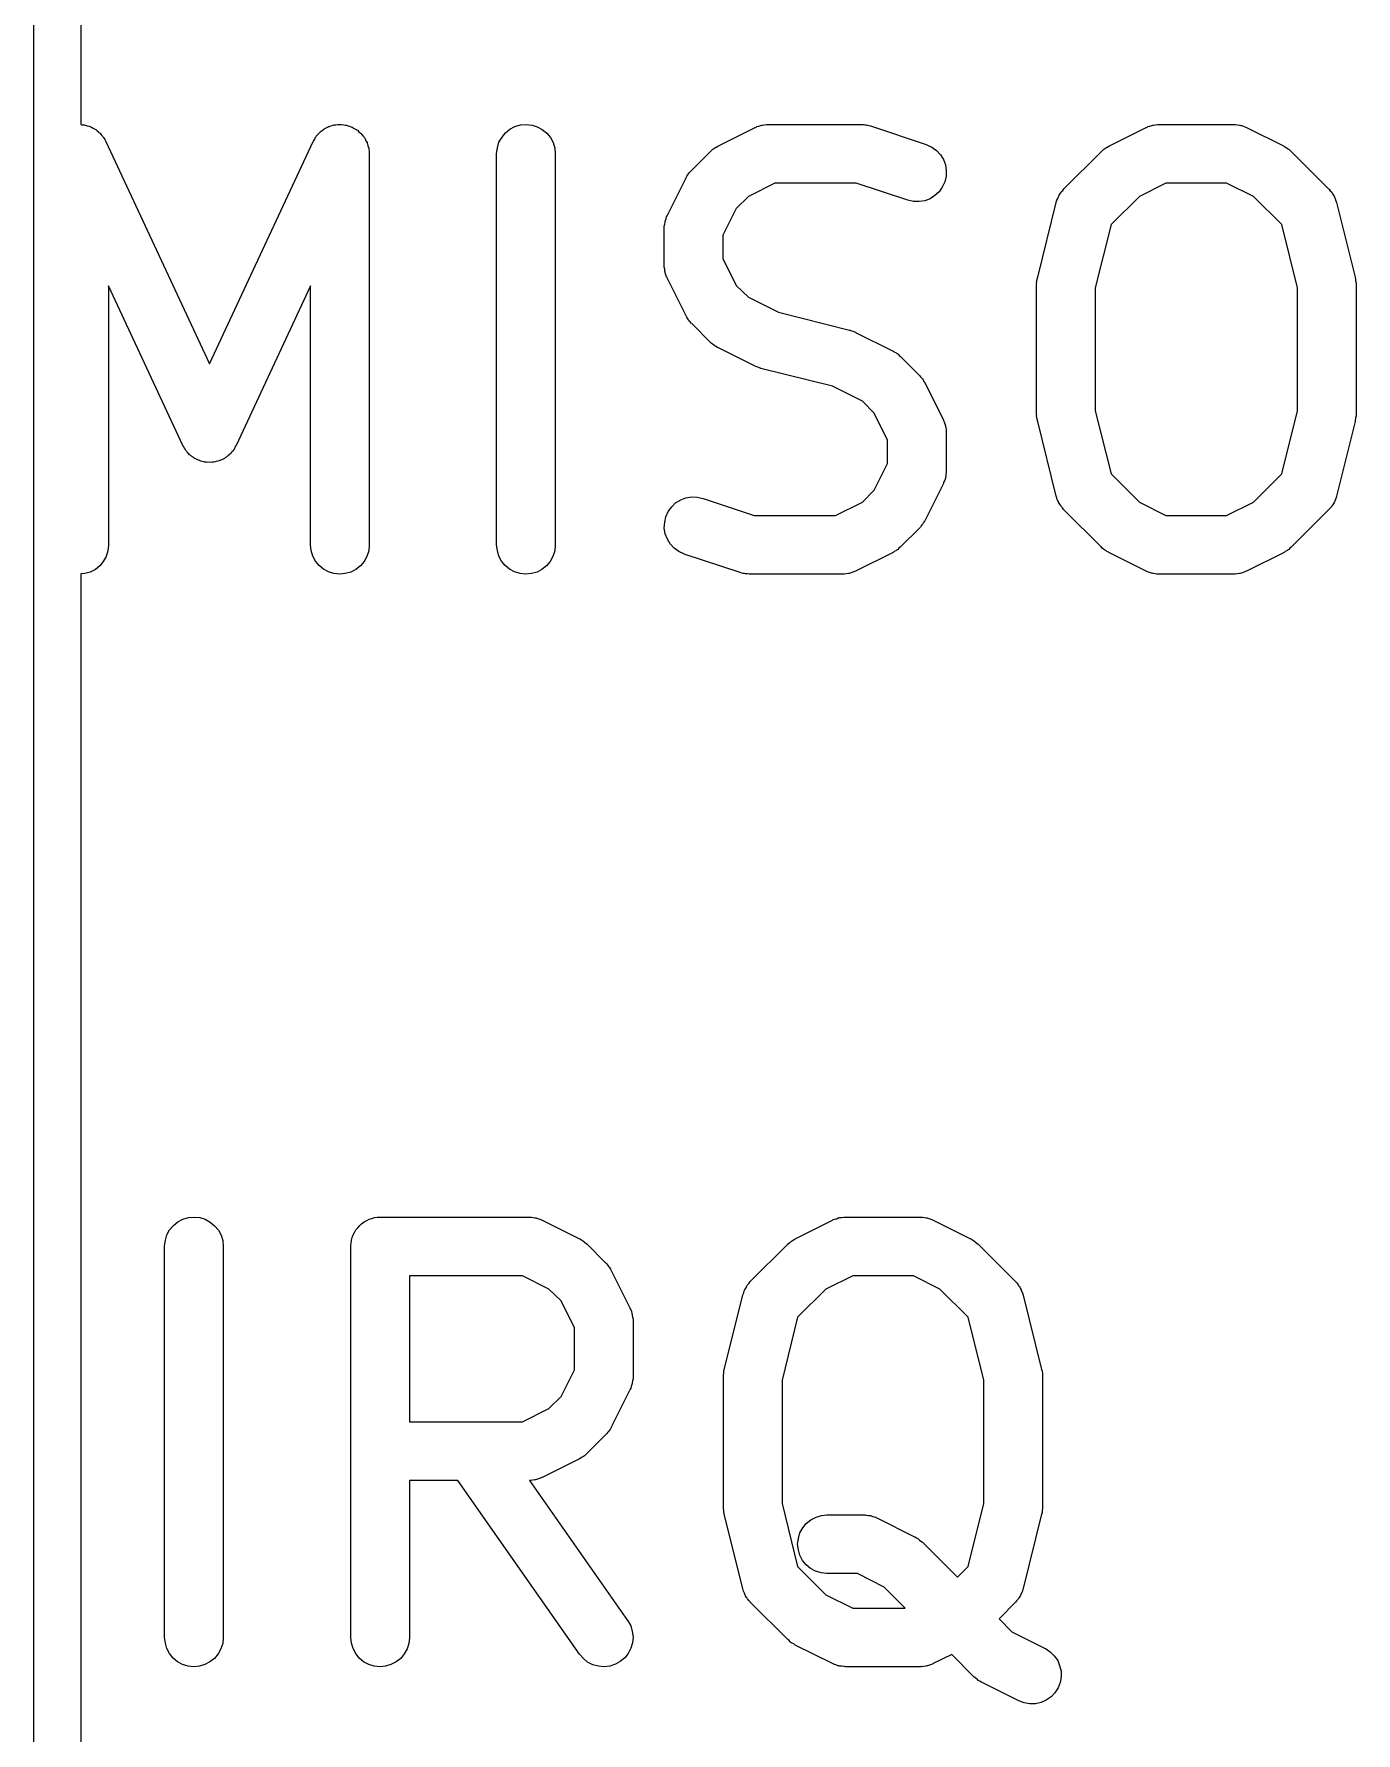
# Model space of a CAD drawing. Extents: x 107.4 to 137.1, y -83.6 to -60.4.
# Drawn here: x 133.695 to 137.076, y -74.103 to -69.758 of the extents above; entities that cross this region are included whole.
import ezdxf

# ---------------------------------------------------------------- set-up
doc = ezdxf.new("R2010")
doc.units = 0
doc.header["$MEASUREMENT"] = 0
doc.layers.add('BLACK', color=7, linetype='CONTINUOUS')

msp = doc.modelspace()

# ---------------------------------------------------------------- linework, layer by layer
at = {"layer": 'BLACK', "linetype": 'CONTINUOUS'}
for p, q in [((133.815, -61.4979), (133.815, -69.9898)), ((133.695, -82.155), (133.695, -61.555)), ((133.815, -69.9898), (133.817, -69.99)), ((133.817, -69.99), (133.822, -69.9903)), ((133.822, -69.9903), (133.824, -69.9907)), ((133.824, -69.9907), (133.826, -69.9909)), ((133.826, -69.9909), (133.831, -69.9926)), ((133.831, -69.9926), (133.836, -69.994)), ((133.836, -69.994), (133.838, -69.9947)), ((133.838, -69.9947), (133.84, -69.9952)), ((133.84, -69.9952), (133.845, -69.9979)), ((134.444, -69.9974), (134.449, -69.9948)), ((134.449, -69.9948), (134.451, -69.9944)), ((134.451, -69.9944), (134.452, -69.9936)), ((134.452, -69.9936), (134.458, -69.9923)), ((134.458, -69.9923), (134.463, -69.9907)), ((134.463, -69.9907), (134.465, -69.9906)), ((134.465, -69.9906), (134.467, -69.9901)), ((134.467, -69.9901), (134.472, -69.9899)), ((134.472, -69.9899), (134.478, -69.9894)), ((134.478, -69.9894), (134.479, -69.9896)), ((134.479, -69.9896), (134.481, -69.9895)), ((134.481, -69.9895), (134.487, -69.9903)), ((134.487, -69.9903), (134.492, -69.9909)), ((134.492, -69.9909), (134.494, -69.9914)), ((134.494, -69.9914), (134.496, -69.9917)), ((134.496, -69.9917), (134.501, -69.9936)), ((134.501, -69.9936), (134.506, -69.9952)), ((134.506, -69.9952), (134.508, -69.9961)), ((134.508, -69.9961), (134.509, -69.9966)), ((134.912, -70.0016), (134.925, -69.9948)), ((134.925, -69.9948), (134.939, -69.9907)), ((134.939, -69.9907), (134.954, -69.9894)), ((134.954, -69.9894), (134.969, -69.9909)), ((134.969, -69.9909), (134.982, -69.9952)), ((134.982, -69.9952), (134.995, -70.0022)), ((135.54, -69.9968), (135.542, -69.9961)), ((135.542, -69.9961), (135.544, -69.995)), ((135.544, -69.995), (135.549, -69.9936)), ((135.549, -69.9936), (135.554, -69.9918)), ((135.554, -69.9918), (135.556, -69.9914)), ((135.556, -69.9914), (135.558, -69.9908)), ((135.558, -69.9908), (135.563, -69.9903)), ((135.563, -69.9903), (135.568, -69.9895)), ((135.568, -69.9895), (135.57, -69.9896)), ((135.57, -69.9896), (135.572, -69.9894)), ((135.572, -69.9894), (135.811, -69.9894)), ((135.811, -69.9894), (135.812, -69.9894)), ((135.812, -69.9894), (135.816, -69.9899)), ((135.816, -69.9899), (135.82, -69.99)), ((135.82, -69.99), (135.823, -69.9907)), ((135.823, -69.9907), (135.826, -69.991)), ((135.826, -69.991), (135.83, -69.9923)), ((135.83, -69.9923), (135.834, -69.9932)), ((135.834, -69.9932), (135.977, -70.0408)), ((136.54, -69.9968), (136.542, -69.9961)), ((136.542, -69.9961), (136.544, -69.995)), ((136.544, -69.995), (136.549, -69.9936)), ((136.549, -69.9936), (136.554, -69.9918)), ((136.554, -69.9918), (136.556, -69.9914)), ((136.556, -69.9914), (136.558, -69.9908)), ((136.558, -69.9908), (136.563, -69.9903)), ((136.563, -69.9903), (136.568, -69.9895)), ((136.568, -69.9895), (136.57, -69.9896)), ((136.57, -69.9896), (136.572, -69.9894)), ((136.572, -69.9894), (136.763, -69.9894)), ((136.763, -69.9894), (136.764, -69.9894)), ((136.764, -69.9894), (136.766, -69.9896)), ((136.766, -69.9896), (136.768, -69.9896)), ((136.768, -69.9896), (136.773, -69.9904)), ((136.773, -69.9904), (136.779, -69.991)), ((136.779, -69.991), (136.781, -69.9917)), ((136.781, -69.9917), (136.783, -69.9921)), ((136.783, -69.9921), (136.788, -69.9939)), ((136.788, -69.9939), (136.792, -69.9954)), ((136.792, -69.9954), (136.794, -69.9965)), ((133.845, -69.9979), (133.85, -70.0004)), ((133.85, -70.0004), (133.851, -70.0014)), ((133.851, -70.0014), (133.853, -70.0022)), ((133.853, -70.0022), (133.857, -70.0058)), ((133.857, -70.0058), (133.861, -70.0092)), ((133.861, -70.0092), (133.862, -70.0104)), ((133.862, -70.0104), (133.864, -70.0115)), ((133.864, -70.0115), (133.867, -70.0159)), ((133.867, -70.0159), (133.871, -70.0201)), ((133.871, -70.0201), (133.872, -70.0215)), ((133.872, -70.0215), (133.873, -70.0229)), ((133.873, -70.0229), (133.876, -70.0278)), ((133.876, -70.0278), (133.879, -70.0327)), ((133.879, -70.0327), (134.144, -70.6013)), ((134.144, -70.6013), (134.409, -70.0327)), ((134.409, -70.0327), (134.41, -70.0317)), ((134.41, -70.0317), (134.413, -70.0269)), ((134.413, -70.0269), (134.415, -70.022)), ((134.415, -70.022), (134.416, -70.0207)), ((134.416, -70.0207), (134.417, -70.0192)), ((134.417, -70.0192), (134.421, -70.0151)), ((134.421, -70.0151), (134.425, -70.0108)), ((134.425, -70.0108), (134.426, -70.0097)), ((134.426, -70.0097), (134.427, -70.0085)), ((134.427, -70.0085), (134.432, -70.0051)), ((134.432, -70.0051), (134.436, -70.0016)), ((134.436, -70.0016), (134.438, -70.0008)), ((134.438, -70.0008), (134.439, -69.9998)), ((134.439, -69.9998), (134.444, -69.9974)), ((134.509, -69.9966), (134.514, -69.9995)), ((134.514, -69.9995), (134.519, -70.0022)), ((134.519, -70.0022), (134.52, -70.0033)), ((134.52, -70.0033), (134.522, -70.0042)), ((134.522, -70.0042), (134.526, -70.008)), ((134.526, -70.008), (134.53, -70.0115)), ((134.53, -70.0115), (134.532, -70.0129)), ((134.532, -70.0129), (134.533, -70.014)), ((134.533, -70.014), (134.536, -70.0185)), ((134.536, -70.0185), (134.54, -70.0229)), ((134.54, -70.0229), (134.541, -70.0244)), ((134.541, -70.0244), (134.542, -70.0258)), ((134.542, -70.0258), (134.544, -70.0309)), ((134.544, -70.0309), (134.547, -70.0358)), ((134.547, -70.0358), (134.547, -70.0374)), ((134.547, -70.0374), (134.548, -70.039)), ((134.548, -70.039), (134.549, -70.0444)), ((134.88, -70.0488), (134.884, -70.0348)), ((134.884, -70.0348), (134.892, -70.022)), ((134.892, -70.022), (134.901, -70.0108)), ((134.901, -70.0108), (134.912, -70.0016)), ((134.995, -70.0022), (135.007, -70.0115)), ((135.007, -70.0115), (135.016, -70.0229)), ((135.016, -70.0229), (135.023, -70.0358)), ((135.023, -70.0358), (135.027, -70.0498)), ((135.444, -70.0449), (135.539, -69.9973)), ((135.539, -69.9973), (135.54, -69.9968)), ((136.444, -70.0449), (136.539, -69.9973)), ((136.539, -69.9973), (136.54, -69.9968)), ((136.794, -69.9965), (136.796, -69.9973)), ((136.796, -69.9973), (136.892, -70.0449)), ((134.549, -70.0444), (134.551, -70.0498)), ((134.551, -70.0498), (134.551, -70.0515)), ((134.551, -70.0515), (134.551, -70.0532)), ((134.551, -70.0532), (134.552, -70.0588)), ((134.552, -70.0588), (134.552, -70.0644)), ((134.552, -70.0644), (134.552, -71.0644)), ((134.878, -70.0633), (134.88, -70.0488)), ((134.878, -70.0644), (134.878, -70.0633)), ((134.878, -71.0644), (134.878, -70.0644)), ((135.027, -70.0498), (135.028, -70.0644)), ((135.028, -70.0644), (135.028, -71.0644)), ((135.377, -70.1066), (135.424, -70.059)), ((135.424, -70.059), (135.425, -70.0582)), ((135.425, -70.0582), (135.428, -70.0556)), ((135.428, -70.0556), (135.431, -70.0527)), ((135.431, -70.0527), (135.434, -70.051)), ((135.434, -70.051), (135.436, -70.0491)), ((135.436, -70.0491), (135.44, -70.0472)), ((135.44, -70.0472), (135.444, -70.0449)), ((135.977, -70.0408), (135.978, -70.0412)), ((135.978, -70.0412), (135.991, -70.0473)), ((135.991, -70.0473), (136.003, -70.0559)), ((136.003, -70.0559), (136.013, -70.0667)), ((136.013, -70.0667), (136.021, -70.0792)), ((136.021, -70.0792), (136.026, -70.0929)), ((136.329, -70.1542), (136.424, -70.059)), ((136.424, -70.059), (136.425, -70.0582)), ((136.425, -70.0582), (136.428, -70.0556)), ((136.428, -70.0556), (136.431, -70.0527)), ((136.431, -70.0527), (136.434, -70.051)), ((136.434, -70.051), (136.436, -70.0491)), ((136.436, -70.0491), (136.44, -70.0472)), ((136.44, -70.0472), (136.444, -70.0449)), ((136.892, -70.0449), (136.893, -70.0454)), ((136.893, -70.0454), (136.896, -70.0477)), ((136.896, -70.0477), (136.9, -70.0497)), ((136.9, -70.0497), (136.902, -70.0517)), ((136.902, -70.0517), (136.905, -70.0534)), ((136.905, -70.0534), (136.908, -70.0563)), ((136.908, -70.0563), (136.911, -70.059)), ((136.911, -70.059), (137.006, -70.1542)), ((135.315, -70.2213), (135.363, -70.1261)), ((135.363, -70.1251), (135.365, -70.1216)), ((135.363, -70.1261), (135.363, -70.1251)), ((135.365, -70.1216), (135.367, -70.1179)), ((135.367, -70.1179), (135.369, -70.1155)), ((135.369, -70.1155), (135.371, -70.1129)), ((135.371, -70.1129), (135.374, -70.1098)), ((135.374, -70.1098), (135.377, -70.1066)), ((136.028, -70.122), (136.024, -70.1362)), ((136.026, -70.0929), (136.028, -70.1073)), ((136.028, -70.1073), (136.028, -70.122)), ((135.59, -70.1394), (135.522, -70.1736)), ((135.798, -70.1394), (135.59, -70.1394)), ((135.93, -70.1832), (135.798, -70.1394)), ((136.01, -70.1614), (135.999, -70.1714)), ((136.018, -70.1495), (136.01, -70.1614)), ((136.024, -70.1362), (136.018, -70.1495)), ((136.317, -70.17), (136.32, -70.1655)), ((136.32, -70.1655), (136.321, -70.1638)), ((136.321, -70.1638), (136.322, -70.1619)), ((136.322, -70.1619), (136.326, -70.1581)), ((136.326, -70.1581), (136.329, -70.1542)), ((136.59, -70.1394), (136.522, -70.1736)), ((136.745, -70.1394), (136.59, -70.1394)), ((136.814, -70.1736), (136.745, -70.1394)), ((137.006, -70.1542), (137.007, -70.1549)), ((137.007, -70.1549), (137.01, -70.1589)), ((137.01, -70.1589), (137.014, -70.1627)), ((137.014, -70.1627), (137.015, -70.1646)), ((137.015, -70.1646), (137.016, -70.1664)), ((137.016, -70.1664), (137.019, -70.1709)), ((135.491, -70.204), (135.457, -70.2726)), ((135.522, -70.1736), (135.491, -70.204)), ((135.944, -70.1864), (135.93, -70.1832)), ((135.959, -70.1868), (135.944, -70.1864)), ((135.973, -70.1844), (135.959, -70.1868)), ((135.987, -70.1792), (135.973, -70.1844)), ((135.999, -70.1714), (135.987, -70.1792)), ((136.262, -70.3795), (136.309, -70.189)), ((136.309, -70.188), (136.311, -70.1833)), ((136.309, -70.189), (136.309, -70.188)), ((136.311, -70.1833), (136.313, -70.1784)), ((136.313, -70.1784), (136.314, -70.1764)), ((136.314, -70.1764), (136.315, -70.1743)), ((136.315, -70.1743), (136.317, -70.17)), ((136.522, -70.1736), (136.45, -70.2456)), ((136.886, -70.2456), (136.814, -70.1736)), ((137.019, -70.1709), (137.021, -70.1753)), ((137.021, -70.1753), (137.022, -70.1774)), ((137.022, -70.1774), (137.023, -70.1794)), ((137.023, -70.1794), (137.024, -70.1843)), ((137.024, -70.1843), (137.026, -70.189)), ((137.026, -70.189), (137.074, -70.3795)), ((135.307, -70.2494), (135.308, -70.2444)), ((135.307, -70.2516), (135.307, -70.2494)), ((135.307, -70.2538), (135.307, -70.2516)), ((135.307, -70.2549), (135.307, -70.2538)), ((135.307, -70.3501), (135.307, -70.2549)), ((135.308, -70.2444), (135.309, -70.2393)), ((135.309, -70.2372), (135.31, -70.235)), ((135.309, -70.2393), (135.309, -70.2372)), ((135.31, -70.235), (135.312, -70.2302)), ((135.312, -70.2302), (135.313, -70.2253)), ((135.313, -70.2253), (135.314, -70.2234)), ((135.314, -70.2234), (135.315, -70.2213)), ((136.45, -70.2456), (136.409, -70.4069)), ((136.926, -70.4069), (136.886, -70.2456)), ((135.457, -70.2726), (135.457, -70.3324)), ((135.457, -70.3324), (135.491, -70.4009)), ((135.307, -70.3523), (135.307, -70.3501)), ((135.307, -70.3545), (135.307, -70.3523)), ((135.308, -70.3596), (135.307, -70.3545)), ((135.308, -70.3647), (135.308, -70.3596)), ((135.309, -70.3668), (135.308, -70.3647)), ((135.309, -70.369), (135.309, -70.3668)), ((135.311, -70.3738), (135.309, -70.369)), ((135.313, -70.3787), (135.311, -70.3738)), ((135.314, -70.3806), (135.313, -70.3787)), ((135.314, -70.3827), (135.314, -70.3806)), ((135.315, -70.3836), (135.314, -70.3827)), ((135.363, -70.4789), (135.315, -70.3836)), ((136.26, -70.3881), (136.261, -70.3821)), ((136.261, -70.3808), (136.262, -70.3795)), ((136.261, -70.3821), (136.261, -70.3808)), ((137.074, -70.3795), (137.074, -70.3805)), ((137.074, -70.3805), (137.074, -70.3819)), ((137.074, -70.3819), (137.075, -70.3831)), ((137.075, -70.3831), (137.075, -70.3891)), ((134.076, -70.8104), (133.886, -70.4024)), ((133.886, -70.4024), (133.886, -71.0644)), ((134.402, -70.4024), (134.212, -70.8104)), ((134.402, -71.0644), (134.402, -70.4024)), ((135.491, -70.4009), (135.522, -70.4313)), ((136.259, -70.394), (136.26, -70.3881)), ((136.26, -70.3953), (136.259, -70.394)), ((136.259, -70.3967), (136.26, -70.3953)), ((136.259, -70.3977), (136.259, -70.3967)), ((136.259, -70.731), (136.259, -70.3977)), ((136.409, -70.4069), (136.409, -70.7218)), ((136.926, -70.7218), (136.926, -70.4069)), ((137.075, -70.3891), (137.076, -70.395)), ((137.076, -70.395), (137.076, -70.3964)), ((137.076, -70.3964), (137.076, -70.3977)), ((137.076, -70.3977), (137.076, -70.731)), ((135.522, -70.4313), (135.599, -70.4698)), ((135.599, -70.4698), (135.781, -70.5154)), ((135.365, -70.4824), (135.363, -70.4789)), ((135.367, -70.4862), (135.365, -70.4824)), ((135.369, -70.4886), (135.367, -70.4862)), ((135.37, -70.4913), (135.369, -70.4886)), ((135.373, -70.4943), (135.37, -70.4913)), ((135.376, -70.4976), (135.373, -70.4943)), ((135.377, -70.4984), (135.376, -70.4976)), ((135.424, -70.546), (135.377, -70.4984)), ((135.781, -70.5154), (135.782, -70.5157)), ((135.782, -70.5157), (135.782, -70.5158)), ((135.782, -70.5158), (135.783, -70.5159)), ((135.783, -70.5159), (135.789, -70.5184)), ((135.427, -70.5487), (135.424, -70.546)), ((135.43, -70.5516), (135.427, -70.5487)), ((135.433, -70.5533), (135.43, -70.5516)), ((135.436, -70.5553), (135.433, -70.5533)), ((135.439, -70.5573), (135.436, -70.5553)), ((135.443, -70.5596), (135.439, -70.5573)), ((135.444, -70.56), (135.443, -70.5596)), ((135.539, -70.6077), (135.444, -70.56)), ((135.789, -70.5184), (135.796, -70.5208)), ((135.796, -70.5208), (135.796, -70.521)), ((135.796, -70.521), (135.796, -70.5211)), ((135.796, -70.5211), (135.892, -70.5687)), ((135.892, -70.5687), (135.893, -70.5692)), ((135.893, -70.5692), (135.896, -70.5715)), ((135.896, -70.5715), (135.9, -70.5735)), ((135.9, -70.5735), (135.902, -70.5755)), ((135.902, -70.5755), (135.905, -70.5772)), ((135.905, -70.5772), (135.908, -70.5801)), ((135.908, -70.5801), (135.911, -70.5828)), ((135.911, -70.5828), (135.959, -70.6304)), ((135.539, -70.6078), (135.539, -70.6077)), ((135.54, -70.608), (135.539, -70.6078)), ((135.546, -70.6104), (135.54, -70.608)), ((135.553, -70.6129), (135.546, -70.6104)), ((135.553, -70.6131), (135.553, -70.6129)), ((135.553, -70.6129), (135.553, -70.6129)), ((135.554, -70.6133), (135.553, -70.6131)), ((135.737, -70.659), (135.554, -70.6133)), ((135.959, -70.6304), (135.96, -70.6311)), ((135.96, -70.6311), (135.962, -70.6344)), ((135.962, -70.6344), (135.965, -70.6375)), ((135.965, -70.6375), (135.967, -70.6401)), ((135.967, -70.6401), (135.969, -70.6426)), ((135.969, -70.6426), (135.971, -70.6463)), ((135.971, -70.6463), (135.973, -70.6499)), ((135.814, -70.6974), (135.737, -70.659)), ((135.973, -70.6499), (136.021, -70.7451)), ((135.844, -70.7279), (135.814, -70.6974)), ((135.878, -70.7964), (135.844, -70.7279)), ((136.26, -70.7324), (136.259, -70.731)), ((136.259, -70.7337), (136.26, -70.7324)), ((136.26, -70.7396), (136.259, -70.7337)), ((136.409, -70.7218), (136.45, -70.8832)), ((136.886, -70.8832), (136.926, -70.7218)), ((137.076, -70.731), (137.076, -70.7321)), ((137.076, -70.7321), (137.076, -70.7334)), ((137.076, -70.7334), (137.076, -70.7348)), ((136.021, -70.7451), (136.021, -70.7461)), ((136.021, -70.7461), (136.022, -70.7481)), ((136.022, -70.7481), (136.023, -70.7501)), ((136.023, -70.7501), (136.024, -70.755)), ((136.024, -70.755), (136.026, -70.7598)), ((136.026, -70.7598), (136.026, -70.762)), ((136.026, -70.762), (136.027, -70.7641)), ((136.027, -70.7641), (136.028, -70.7692)), ((136.028, -70.7692), (136.028, -70.7743)), ((136.028, -70.7743), (136.028, -70.7765)), ((136.028, -70.7765), (136.028, -70.7787)), ((136.261, -70.7456), (136.26, -70.7396)), ((136.261, -70.7469), (136.261, -70.7456)), ((136.261, -70.7482), (136.261, -70.7469)), ((136.262, -70.7492), (136.261, -70.7482)), ((136.309, -70.9397), (136.262, -70.7492)), ((137.074, -70.7492), (137.026, -70.9397)), ((137.075, -70.7407), (137.074, -70.7466)), ((137.074, -70.7466), (137.074, -70.7479)), ((137.074, -70.7479), (137.074, -70.7492)), ((137.076, -70.7348), (137.075, -70.7407)), ((134.078, -70.8137), (134.076, -70.8104)), ((134.08, -70.8173), (134.078, -70.8137)), ((134.082, -70.82), (134.08, -70.8173)), ((134.083, -70.823), (134.082, -70.82)), ((134.206, -70.8209), (134.204, -70.8238)), ((134.208, -70.8182), (134.206, -70.8209)), ((134.209, -70.8147), (134.208, -70.8182)), ((134.211, -70.8113), (134.209, -70.8147)), ((134.212, -70.8104), (134.211, -70.8113)), ((135.878, -70.8562), (135.878, -70.7964)), ((136.028, -70.7787), (136.028, -70.8739)), ((134.086, -70.8259), (134.083, -70.823)), ((134.088, -70.829), (134.086, -70.8259)), ((134.091, -70.8313), (134.088, -70.829)), ((134.093, -70.8339), (134.091, -70.8313)), ((134.096, -70.8362), (134.093, -70.8339)), ((134.099, -70.8389), (134.096, -70.8362)), ((134.102, -70.8406), (134.099, -70.8389)), ((134.105, -70.8427), (134.102, -70.8406)), ((134.108, -70.8444), (134.105, -70.8427)), ((134.112, -70.8464), (134.108, -70.8444)), ((134.115, -70.8476), (134.112, -70.8464)), ((134.118, -70.8491), (134.115, -70.8476)), ((134.122, -70.85), (134.118, -70.8491)), ((134.125, -70.8514), (134.122, -70.85)), ((134.129, -70.8519), (134.125, -70.8514)), ((134.132, -70.8527), (134.129, -70.8519)), ((134.136, -70.853), (134.132, -70.8527)), ((134.14, -70.8536), (134.136, -70.853)), ((134.143, -70.8534), (134.14, -70.8536)), ((134.147, -70.8536), (134.143, -70.8534)), ((134.151, -70.8531), (134.147, -70.8536)), ((134.155, -70.8529), (134.151, -70.8531)), ((134.158, -70.8521), (134.155, -70.8529)), ((134.161, -70.8516), (134.158, -70.8521)), ((134.165, -70.8503), (134.161, -70.8516)), ((134.169, -70.8494), (134.165, -70.8503)), ((134.172, -70.848), (134.169, -70.8494)), ((134.175, -70.8469), (134.172, -70.848)), ((134.179, -70.8449), (134.175, -70.8469)), ((134.182, -70.8432), (134.179, -70.8449)), ((134.185, -70.8412), (134.182, -70.8432)), ((134.188, -70.8395), (134.185, -70.8412)), ((134.191, -70.8369), (134.188, -70.8395)), ((134.194, -70.8346), (134.191, -70.8369)), ((134.196, -70.8321), (134.194, -70.8346)), ((134.199, -70.8298), (134.196, -70.8321)), ((134.201, -70.8267), (134.199, -70.8298)), ((134.204, -70.8238), (134.201, -70.8267)), ((135.844, -70.9247), (135.878, -70.8562)), ((136.021, -70.9074), (135.973, -71.0027)), ((136.022, -70.9034), (136.021, -70.9054)), ((136.021, -70.9054), (136.021, -70.9074)), ((136.024, -70.8986), (136.022, -70.9034)), ((136.026, -70.8938), (136.024, -70.8986)), ((136.027, -70.8895), (136.026, -70.8916)), ((136.026, -70.8916), (136.026, -70.8938)), ((136.028, -70.8794), (136.027, -70.8844)), ((136.027, -70.8844), (136.027, -70.8895)), ((136.028, -70.8739), (136.028, -70.875)), ((136.028, -70.875), (136.028, -70.8771)), ((136.028, -70.8771), (136.028, -70.8794)), ((136.45, -70.8832), (136.522, -70.9551)), ((136.814, -70.9551), (136.886, -70.8832)), ((135.336, -70.9573), (135.349, -70.9496)), ((135.349, -70.9496), (135.362, -70.9444)), ((135.362, -70.9444), (135.377, -70.9419)), ((135.377, -70.9419), (135.391, -70.9424)), ((135.391, -70.9424), (135.406, -70.9456)), ((135.406, -70.9456), (135.537, -70.9894)), ((135.814, -70.9551), (135.844, -70.9247)), ((136.311, -70.9445), (136.309, -70.9397)), ((136.312, -70.9494), (136.311, -70.9445)), ((136.313, -70.9514), (136.312, -70.9494)), ((136.314, -70.9535), (136.313, -70.9514)), ((137.023, -70.9503), (137.022, -70.9523)), ((137.024, -70.9455), (137.023, -70.9503)), ((137.026, -70.9407), (137.024, -70.9455)), ((137.026, -70.9397), (137.026, -70.9407)), ((135.308, -71.0068), (135.311, -70.9925)), ((135.311, -70.9925), (135.317, -70.9792)), ((135.317, -70.9792), (135.326, -70.9673)), ((135.326, -70.9673), (135.336, -70.9573)), ((135.537, -70.9894), (135.745, -70.9894)), ((135.745, -70.9894), (135.814, -70.9551)), ((136.317, -70.9579), (136.314, -70.9535)), ((136.319, -70.9624), (136.317, -70.9579)), ((136.321, -70.9641), (136.319, -70.9624)), ((136.322, -70.9661), (136.321, -70.9641)), ((136.325, -70.9698), (136.322, -70.9661)), ((136.328, -70.9738), (136.325, -70.9698)), ((136.329, -70.9746), (136.328, -70.9738)), ((136.424, -71.0698), (136.329, -70.9746)), ((136.522, -70.9551), (136.59, -70.9894)), ((136.59, -70.9894), (136.745, -70.9894)), ((136.745, -70.9894), (136.814, -70.9551)), ((137.006, -70.9746), (136.911, -71.0698)), ((137.01, -70.9706), (137.006, -70.9746)), ((137.013, -70.9669), (137.01, -70.9706)), ((137.014, -70.965), (137.013, -70.9669)), ((137.016, -70.9632), (137.014, -70.965)), ((137.018, -70.9588), (137.016, -70.9632)), ((137.021, -70.9544), (137.018, -70.9588)), ((137.022, -70.9523), (137.021, -70.9544)), ((135.307, -71.0214), (135.308, -71.0068)), ((135.309, -71.0359), (135.307, -71.0214)), ((135.315, -71.0496), (135.309, -71.0359)), ((135.959, -71.0222), (135.911, -71.0698)), ((135.962, -71.0189), (135.959, -71.0222)), ((135.964, -71.0159), (135.962, -71.0189)), ((135.966, -71.0133), (135.964, -71.0159)), ((135.968, -71.0109), (135.966, -71.0133)), ((135.97, -71.0072), (135.968, -71.0109)), ((135.972, -71.0036), (135.97, -71.0072)), ((135.973, -71.0027), (135.972, -71.0036)), ((133.884, -71.08), (133.88, -71.0939)), ((133.886, -71.0654), (133.884, -71.08)), ((133.886, -71.0644), (133.886, -71.0654)), ((134.404, -71.0789), (134.402, -71.0644)), ((134.408, -71.093), (134.404, -71.0789)), ((134.551, -71.08), (134.546, -71.0939)), ((134.552, -71.0654), (134.551, -71.08)), ((134.552, -71.0644), (134.552, -71.0654)), ((134.88, -71.0789), (134.878, -71.0644)), ((134.884, -71.093), (134.88, -71.0789)), ((135.027, -71.08), (135.022, -71.0939)), ((135.028, -71.0654), (135.027, -71.08)), ((135.028, -71.0644), (135.028, -71.0654)), ((135.322, -71.0621), (135.315, -71.0496)), ((135.332, -71.0728), (135.322, -71.0621)), ((135.344, -71.0814), (135.332, -71.0728)), ((135.357, -71.0876), (135.344, -71.0814)), ((135.895, -71.0816), (135.892, -71.0838)), ((135.899, -71.0797), (135.895, -71.0816)), ((135.901, -71.0777), (135.899, -71.0797)), ((135.904, -71.0761), (135.901, -71.0777)), ((135.907, -71.0732), (135.904, -71.0761)), ((135.91, -71.0705), (135.907, -71.0732)), ((135.911, -71.0698), (135.91, -71.0705)), ((136.427, -71.0725), (136.424, -71.0698)), ((136.43, -71.0754), (136.427, -71.0725)), ((136.433, -71.0771), (136.43, -71.0754)), ((136.436, -71.0791), (136.433, -71.0771)), ((136.439, -71.0811), (136.436, -71.0791)), ((136.443, -71.0834), (136.439, -71.0811)), ((136.895, -71.0816), (136.892, -71.0838)), ((136.899, -71.0797), (136.895, -71.0816)), ((136.901, -71.0777), (136.899, -71.0797)), ((136.904, -71.0761), (136.901, -71.0777)), ((136.907, -71.0732), (136.904, -71.0761)), ((136.91, -71.0705), (136.907, -71.0732)), ((136.911, -71.0698), (136.91, -71.0705)), ((133.863, -71.118), (133.852, -71.1271)), ((133.872, -71.1068), (133.863, -71.118)), ((133.88, -71.0939), (133.872, -71.1068)), ((134.415, -71.1059), (134.408, -71.093)), ((134.424, -71.1172), (134.415, -71.1059)), ((134.435, -71.1266), (134.424, -71.1172)), ((134.53, -71.118), (134.518, -71.1271)), ((134.539, -71.1068), (134.53, -71.118)), ((134.546, -71.0939), (134.539, -71.1068)), ((134.891, -71.1059), (134.884, -71.093)), ((134.9, -71.1172), (134.891, -71.1059)), ((134.911, -71.1266), (134.9, -71.1172)), ((135.006, -71.118), (134.994, -71.1271)), ((135.015, -71.1068), (135.006, -71.118)), ((135.022, -71.0939), (135.015, -71.1068)), ((135.358, -71.0879), (135.357, -71.0876)), ((135.501, -71.1355), (135.358, -71.0879)), ((135.892, -71.0838), (135.796, -71.1315)), ((136.444, -71.0838), (136.443, -71.0834)), ((136.539, -71.1315), (136.444, -71.0838)), ((136.892, -71.0838), (136.796, -71.1315)), ((133.825, -71.1381), (133.815, -71.1389)), ((133.815, -71.1389), (133.815, -75.3238)), ((133.839, -71.1339), (133.825, -71.1381)), ((133.852, -71.1271), (133.839, -71.1339)), ((134.448, -71.1335), (134.435, -71.1266)), ((134.462, -71.1378), (134.448, -71.1335)), ((134.477, -71.1394), (134.462, -71.1378)), ((134.491, -71.1381), (134.477, -71.1394)), ((134.505, -71.1339), (134.491, -71.1381)), ((134.518, -71.1271), (134.505, -71.1339)), ((134.924, -71.1335), (134.911, -71.1266)), ((134.938, -71.1378), (134.924, -71.1335)), ((134.953, -71.1394), (134.938, -71.1378)), ((134.967, -71.1381), (134.953, -71.1394)), ((134.982, -71.1339), (134.967, -71.1381)), ((134.994, -71.1271), (134.982, -71.1339)), ((135.505, -71.1365), (135.501, -71.1355)), ((135.509, -71.1377), (135.505, -71.1365)), ((135.512, -71.1381), (135.509, -71.1377)), ((135.515, -71.1388), (135.512, -71.1381)), ((135.52, -71.1389), (135.515, -71.1388)), ((135.524, -71.1394), (135.52, -71.1389)), ((135.525, -71.1394), (135.524, -71.1394)), ((135.763, -71.1394), (135.525, -71.1394)), ((135.765, -71.1392), (135.763, -71.1394)), ((135.767, -71.1393), (135.765, -71.1392)), ((135.772, -71.1385), (135.767, -71.1393)), ((135.778, -71.138), (135.772, -71.1385)), ((135.78, -71.1373), (135.778, -71.138)), ((135.782, -71.137), (135.78, -71.1373)), ((135.787, -71.1352), (135.782, -71.137)), ((135.792, -71.1337), (135.787, -71.1352)), ((135.793, -71.1327), (135.792, -71.1337)), ((135.796, -71.1319), (135.793, -71.1327)), ((135.796, -71.1315), (135.796, -71.1319)), ((136.541, -71.1323), (136.539, -71.1315)), ((136.543, -71.1333), (136.541, -71.1323)), ((136.548, -71.1349), (136.543, -71.1333)), ((136.553, -71.1367), (136.548, -71.1349)), ((136.555, -71.1371), (136.553, -71.1367)), ((136.557, -71.1377), (136.555, -71.1371)), ((136.562, -71.1383), (136.557, -71.1377)), ((136.567, -71.1392), (136.562, -71.1383)), ((136.569, -71.1391), (136.567, -71.1392)), ((136.571, -71.1394), (136.569, -71.1391)), ((136.572, -71.1394), (136.571, -71.1394)), ((136.763, -71.1394), (136.572, -71.1394)), ((136.765, -71.1392), (136.763, -71.1394)), ((136.767, -71.1393), (136.765, -71.1392)), ((136.772, -71.1385), (136.767, -71.1393)), ((136.778, -71.138), (136.772, -71.1385)), ((136.78, -71.1373), (136.778, -71.138)), ((136.782, -71.137), (136.78, -71.1373)), ((136.787, -71.1352), (136.782, -71.137)), ((136.792, -71.1337), (136.787, -71.1352)), ((136.793, -71.1327), (136.792, -71.1337)), ((136.796, -71.1319), (136.793, -71.1327)), ((136.796, -71.1315), (136.796, -71.1319)), ((134.035, -72.8288), (134.042, -72.816)), ((134.042, -72.816), (134.052, -72.8048)), ((134.052, -72.8048), (134.063, -72.7956)), ((134.063, -72.7956), (134.076, -72.7888)), ((134.076, -72.7888), (134.09, -72.7847)), ((134.09, -72.7847), (134.105, -72.7834)), ((134.105, -72.7834), (134.119, -72.7849)), ((134.119, -72.7849), (134.133, -72.7892)), ((134.133, -72.7892), (134.146, -72.7962)), ((134.146, -72.7962), (134.157, -72.8055)), ((134.157, -72.8055), (134.167, -72.8169)), ((134.167, -72.8169), (134.174, -72.8298)), ((134.515, -72.8226), (134.518, -72.8164)), ((134.518, -72.816), (134.523, -72.8106)), ((134.518, -72.8162), (134.518, -72.816)), ((134.518, -72.8164), (134.518, -72.8162)), ((134.523, -72.8106), (134.528, -72.8052)), ((134.528, -72.8048), (134.533, -72.8004)), ((134.528, -72.805), (134.528, -72.8048)), ((134.528, -72.8052), (134.528, -72.805)), ((134.533, -72.8004), (134.539, -72.7959)), ((134.539, -72.7956), (134.546, -72.7924)), ((134.539, -72.7958), (134.539, -72.7956)), ((134.539, -72.7959), (134.539, -72.7958)), ((134.546, -72.7924), (134.552, -72.789)), ((134.552, -72.7888), (134.559, -72.7868)), ((134.552, -72.789), (134.552, -72.7888)), ((134.552, -72.789), (134.552, -72.789)), ((134.559, -72.7868), (134.566, -72.7848)), ((134.566, -72.7847), (134.573, -72.7841)), ((134.566, -72.7848), (134.566, -72.7847)), ((134.566, -72.7848), (134.566, -72.7848)), ((134.573, -72.7841), (134.58, -72.7834)), ((134.58, -72.7834), (134.961, -72.7834)), ((134.961, -72.7834), (134.962, -72.7834)), ((134.962, -72.7834), (134.965, -72.7836)), ((134.965, -72.7836), (134.967, -72.7836)), ((134.967, -72.7836), (134.972, -72.7844)), ((134.972, -72.7844), (134.977, -72.785)), ((134.977, -72.785), (134.979, -72.7857)), ((134.979, -72.7857), (134.981, -72.7861)), ((134.981, -72.7861), (134.986, -72.7879)), ((134.986, -72.7879), (134.991, -72.7894)), ((134.991, -72.7894), (134.993, -72.7905)), ((134.993, -72.7905), (134.995, -72.7913)), ((134.995, -72.7913), (135.09, -72.8389)), ((135.642, -72.8389), (135.737, -72.7913)), ((135.737, -72.7913), (135.738, -72.7908)), ((135.738, -72.7908), (135.74, -72.7901)), ((135.74, -72.7901), (135.742, -72.789)), ((135.742, -72.789), (135.747, -72.7876)), ((135.747, -72.7876), (135.752, -72.7858)), ((135.752, -72.7858), (135.754, -72.7854)), ((135.754, -72.7854), (135.756, -72.7848)), ((135.756, -72.7848), (135.761, -72.7843)), ((135.761, -72.7843), (135.766, -72.7835)), ((135.766, -72.7835), (135.769, -72.7836)), ((135.769, -72.7836), (135.771, -72.7834)), ((135.771, -72.7834), (135.961, -72.7834)), ((135.961, -72.7834), (135.962, -72.7834)), ((135.962, -72.7834), (135.965, -72.7836)), ((135.965, -72.7836), (135.967, -72.7836)), ((135.967, -72.7836), (135.972, -72.7844)), ((135.972, -72.7844), (135.977, -72.785)), ((135.977, -72.785), (135.979, -72.7857)), ((135.979, -72.7857), (135.981, -72.7861)), ((135.981, -72.7861), (135.986, -72.7879)), ((135.986, -72.7879), (135.991, -72.7894)), ((135.991, -72.7894), (135.993, -72.7905)), ((135.993, -72.7905), (135.995, -72.7913)), ((135.995, -72.7913), (136.09, -72.8389)), ((134.029, -72.8573), (134.031, -72.8428)), ((134.029, -72.8584), (134.029, -72.8573)), ((134.029, -73.8584), (134.029, -72.8584)), ((134.031, -72.8428), (134.035, -72.8288)), ((134.174, -72.8298), (134.178, -72.8438)), ((134.178, -72.8438), (134.179, -72.8584)), ((134.179, -72.8584), (134.179, -73.8584)), ((134.505, -72.8573), (134.506, -72.8503)), ((134.505, -72.8578), (134.505, -72.8573)), ((134.505, -72.8579), (134.505, -72.8578)), ((134.505, -72.8584), (134.505, -72.8579)), ((134.505, -72.8579), (134.505, -72.8579)), ((134.505, -73.8584), (134.505, -72.8584)), ((134.506, -72.8503), (134.507, -72.8433)), ((134.507, -72.8428), (134.509, -72.8361)), ((134.507, -72.843), (134.507, -72.8428)), ((134.507, -72.8433), (134.507, -72.843)), ((134.509, -72.8361), (134.511, -72.8293)), ((134.511, -72.8288), (134.515, -72.8226)), ((134.511, -72.8291), (134.511, -72.8288)), ((134.511, -72.8293), (134.511, -72.8291)), ((135.09, -72.8389), (135.091, -72.8394)), ((135.091, -72.8394), (135.095, -72.8417)), ((135.095, -72.8417), (135.098, -72.8437)), ((135.098, -72.8437), (135.101, -72.8457)), ((135.101, -72.8457), (135.103, -72.8474)), ((135.103, -72.8474), (135.106, -72.8503)), ((135.106, -72.8503), (135.11, -72.853)), ((135.11, -72.853), (135.157, -72.9006)), ((135.527, -72.9482), (135.623, -72.853)), ((135.623, -72.8522), (135.627, -72.8496)), ((135.623, -72.853), (135.623, -72.8522)), ((135.627, -72.8496), (135.63, -72.8467)), ((135.63, -72.8467), (135.632, -72.845)), ((135.632, -72.845), (135.635, -72.8431)), ((135.635, -72.8431), (135.639, -72.8412)), ((135.639, -72.8412), (135.642, -72.8389)), ((136.09, -72.8389), (136.091, -72.8394)), ((136.091, -72.8394), (136.095, -72.8417)), ((136.095, -72.8417), (136.098, -72.8437)), ((136.098, -72.8437), (136.101, -72.8457)), ((136.101, -72.8457), (136.103, -72.8474)), ((136.103, -72.8474), (136.106, -72.8503)), ((136.106, -72.8503), (136.11, -72.853)), ((136.11, -72.853), (136.205, -72.9482)), ((135.157, -72.9006), (135.158, -72.9013)), ((135.158, -72.9013), (135.161, -72.9046)), ((135.161, -72.9046), (135.163, -72.9077)), ((134.655, -72.9334), (134.655, -73.3072)), ((134.944, -72.9334), (134.655, -72.9334)), ((135.012, -72.9676), (134.944, -72.9334)), ((135.163, -72.9077), (135.165, -72.9103)), ((135.165, -72.9103), (135.167, -72.9128)), ((135.167, -72.9128), (135.169, -72.9165)), ((135.169, -72.9165), (135.171, -72.9201)), ((135.171, -72.9201), (135.219, -73.0153)), ((135.524, -72.9521), (135.527, -72.9482)), ((135.789, -72.9334), (135.72, -72.9676)), ((135.944, -72.9334), (135.789, -72.9334)), ((136.012, -72.9676), (135.944, -72.9334)), ((136.205, -72.9482), (136.206, -72.9489)), ((136.206, -72.9489), (136.209, -72.9529)), ((135.043, -72.998), (135.012, -72.9676)), ((135.46, -73.1735), (135.508, -72.983)), ((135.508, -72.982), (135.51, -72.9773)), ((135.508, -72.983), (135.508, -72.982)), ((135.51, -72.9773), (135.511, -72.9724)), ((135.511, -72.9724), (135.512, -72.9704)), ((135.512, -72.9704), (135.513, -72.9683)), ((135.513, -72.9683), (135.516, -72.964)), ((135.516, -72.964), (135.518, -72.9595)), ((135.518, -72.9595), (135.519, -72.9578)), ((135.519, -72.9578), (135.521, -72.9559)), ((135.521, -72.9559), (135.524, -72.9521)), ((135.72, -72.9676), (135.648, -73.0396)), ((136.084, -73.0396), (136.012, -72.9676)), ((136.209, -72.9529), (136.212, -72.9567)), ((136.212, -72.9567), (136.213, -72.9586)), ((136.213, -72.9586), (136.215, -72.9604)), ((136.215, -72.9604), (136.217, -72.9649)), ((136.217, -72.9649), (136.22, -72.9693)), ((136.22, -72.9693), (136.22, -72.9714)), ((136.22, -72.9714), (136.221, -72.9734)), ((136.221, -72.9734), (136.223, -72.9783)), ((136.223, -72.9783), (136.225, -72.983)), ((136.225, -72.983), (136.272, -73.1735)), ((135.077, -73.0666), (135.043, -72.998)), ((135.219, -73.0153), (135.219, -73.0163)), ((135.219, -73.0163), (135.22, -73.0183)), ((135.22, -73.0183), (135.221, -73.0203)), ((135.221, -73.0203), (135.223, -73.0252)), ((135.223, -73.0252), (135.224, -73.03)), ((135.224, -73.03), (135.225, -73.0322)), ((135.225, -73.0322), (135.225, -73.0343)), ((135.225, -73.0343), (135.226, -73.0394)), ((135.077, -73.174), (135.077, -73.0666)), ((135.226, -73.0394), (135.227, -73.0445)), ((135.227, -73.0445), (135.227, -73.0467)), ((135.227, -73.0467), (135.227, -73.0489)), ((135.227, -73.0489), (135.227, -73.1917)), ((135.648, -73.0396), (135.608, -73.2009)), ((136.124, -73.2009), (136.084, -73.0396)), ((135.043, -73.2425), (135.077, -73.174)), ((135.225, -73.2094), (135.224, -73.2116)), ((135.226, -73.2022), (135.225, -73.2073)), ((135.225, -73.2073), (135.225, -73.2094)), ((135.227, -73.1972), (135.226, -73.2022)), ((135.227, -73.1917), (135.227, -73.1928)), ((135.227, -73.1928), (135.227, -73.195)), ((135.227, -73.195), (135.227, -73.1972)), ((135.458, -73.188), (135.459, -73.1821)), ((135.458, -73.1893), (135.458, -73.188)), ((135.458, -73.1907), (135.458, -73.1893)), ((135.458, -73.1917), (135.458, -73.1907)), ((135.458, -73.525), (135.458, -73.1917)), ((135.459, -73.1761), (135.46, -73.1748)), ((135.459, -73.1821), (135.459, -73.1761)), ((135.46, -73.1748), (135.46, -73.1735)), ((135.608, -73.2009), (135.608, -73.5158)), ((136.124, -73.5158), (136.124, -73.2009)), ((136.272, -73.1735), (136.272, -73.1745)), ((136.272, -73.1745), (136.273, -73.1759)), ((136.273, -73.1759), (136.273, -73.1771)), ((136.273, -73.1771), (136.274, -73.1831)), ((136.274, -73.1831), (136.274, -73.189)), ((136.274, -73.189), (136.274, -73.1904)), ((136.274, -73.1904), (136.274, -73.1917)), ((136.274, -73.1917), (136.274, -73.525)), ((135.012, -73.2729), (135.043, -73.2425)), ((135.219, -73.2253), (135.171, -73.3205)), ((135.22, -73.2232), (135.219, -73.2253)), ((135.221, -73.2213), (135.22, -73.2232)), ((135.222, -73.2164), (135.221, -73.2213)), ((135.224, -73.2116), (135.222, -73.2164)), ((134.944, -73.3072), (135.012, -73.2729)), ((134.655, -73.3072), (134.944, -73.3072)), ((135.157, -73.34), (135.11, -73.3876)), ((135.16, -73.3367), (135.157, -73.34)), ((135.163, -73.3337), (135.16, -73.3367)), ((135.165, -73.3311), (135.163, -73.3337)), ((135.167, -73.3287), (135.165, -73.3311)), ((135.169, -73.325), (135.167, -73.3287)), ((135.171, -73.3214), (135.169, -73.325)), ((135.171, -73.3205), (135.171, -73.3214)), ((135.09, -73.4017), (134.995, -73.4493)), ((135.094, -73.3994), (135.09, -73.4017)), ((135.097, -73.3975), (135.094, -73.3994)), ((135.1, -73.3955), (135.097, -73.3975)), ((135.103, -73.3939), (135.1, -73.3955)), ((135.106, -73.391), (135.103, -73.3939)), ((135.109, -73.3883), (135.106, -73.391)), ((135.11, -73.3876), (135.109, -73.3883)), ((134.779, -73.4572), (134.655, -73.4572)), ((134.655, -73.4572), (134.655, -73.8584)), ((135.09, -73.9014), (134.779, -73.4572)), ((134.964, -73.457), (134.962, -73.4571)), ((134.962, -73.4571), (135.213, -73.8154)), ((134.966, -73.4571), (134.964, -73.457)), ((134.971, -73.4563), (134.966, -73.4571)), ((134.976, -73.4558), (134.971, -73.4563)), ((134.978, -73.4551), (134.976, -73.4558)), ((134.98, -73.4548), (134.978, -73.4551)), ((134.985, -73.453), (134.98, -73.4548)), ((134.99, -73.4515), (134.985, -73.453)), ((134.992, -73.4505), (134.99, -73.4515)), ((134.994, -73.4497), (134.992, -73.4505)), ((134.995, -73.4493), (134.994, -73.4497)), ((135.458, -73.5264), (135.458, -73.525)), ((135.458, -73.5277), (135.458, -73.5264)), ((135.459, -73.5336), (135.458, -73.5277)), ((135.459, -73.5396), (135.459, -73.5336)), ((135.46, -73.5409), (135.459, -73.5396)), ((135.46, -73.5422), (135.46, -73.5409)), ((135.46, -73.5432), (135.46, -73.5422)), ((135.508, -73.7337), (135.46, -73.5432)), ((135.608, -73.5158), (135.648, -73.6772)), ((135.67, -73.5671), (135.682, -73.5578)), ((135.682, -73.5578), (135.695, -73.5509)), ((135.695, -73.5509), (135.709, -73.5467)), ((135.709, -73.5467), (135.723, -73.5453)), ((135.723, -73.5453), (135.818, -73.5453)), ((135.818, -73.5453), (135.82, -73.5453)), ((135.82, -73.5453), (135.822, -73.5455)), ((135.822, -73.5455), (135.824, -73.5455)), ((135.824, -73.5455), (135.829, -73.5464)), ((135.829, -73.5464), (135.834, -73.5469)), ((135.834, -73.5469), (135.836, -73.5476)), ((135.836, -73.5476), (135.838, -73.548)), ((135.838, -73.548), (135.843, -73.5498)), ((135.843, -73.5498), (135.848, -73.5513)), ((135.848, -73.5513), (135.85, -73.5524)), ((135.85, -73.5524), (135.852, -73.5532)), ((135.852, -73.5532), (135.947, -73.6008)), ((136.084, -73.6772), (136.124, -73.5158)), ((136.272, -73.5432), (136.225, -73.7337)), ((136.273, -73.5406), (136.272, -73.5419)), ((136.272, -73.5419), (136.272, -73.5432)), ((136.274, -73.5288), (136.273, -73.5347)), ((136.273, -73.5347), (136.273, -73.5406)), ((136.274, -73.525), (136.274, -73.5261)), ((136.274, -73.5261), (136.274, -73.5274)), ((136.274, -73.5274), (136.274, -73.5288)), ((135.65, -73.6052), (135.654, -73.5912)), ((135.654, -73.5912), (135.661, -73.5783)), ((135.661, -73.5783), (135.67, -73.5671)), ((135.947, -73.6008), (135.948, -73.6013)), ((135.948, -73.6013), (135.952, -73.6036)), ((135.648, -73.6198), (135.65, -73.6052)), ((135.65, -73.6343), (135.648, -73.6198)), ((135.654, -73.6484), (135.65, -73.6343)), ((135.952, -73.6036), (135.955, -73.6056)), ((135.955, -73.6056), (135.958, -73.6076)), ((135.958, -73.6076), (135.96, -73.6093)), ((135.96, -73.6093), (135.963, -73.6122)), ((135.963, -73.6122), (135.967, -73.6149)), ((135.967, -73.6149), (136.057, -73.7047)), ((135.648, -73.6772), (135.72, -73.7491)), ((135.66, -73.6614), (135.654, -73.6484)), ((135.67, -73.6728), (135.66, -73.6614)), ((135.681, -73.6822), (135.67, -73.6728)), ((135.694, -73.6892), (135.681, -73.6822)), ((135.708, -73.6936), (135.694, -73.6892)), ((136.057, -73.7047), (136.084, -73.6772)), ((135.722, -73.6953), (135.708, -73.6936)), ((135.723, -73.6953), (135.722, -73.6953)), ((135.801, -73.6953), (135.723, -73.6953)), ((135.869, -73.7295), (135.801, -73.6953)), ((135.923, -73.7834), (135.869, -73.7295)), ((135.509, -73.7385), (135.508, -73.7337)), ((135.511, -73.7434), (135.509, -73.7385)), ((135.512, -73.7454), (135.511, -73.7434)), ((135.513, -73.7475), (135.512, -73.7454)), ((135.515, -73.7519), (135.513, -73.7475)), ((135.517, -73.7564), (135.515, -73.7519)), ((135.519, -73.7581), (135.517, -73.7564)), ((135.52, -73.7601), (135.519, -73.7581)), ((135.523, -73.7638), (135.52, -73.7601)), ((135.527, -73.7678), (135.523, -73.7638)), ((135.527, -73.7686), (135.527, -73.7678)), ((135.623, -73.8638), (135.527, -73.7686)), ((135.72, -73.7491), (135.789, -73.7834)), ((136.205, -73.7686), (136.163, -73.8108)), ((136.208, -73.7646), (136.205, -73.7686)), ((136.212, -73.7609), (136.208, -73.7646)), ((136.213, -73.759), (136.212, -73.7609)), ((136.214, -73.7572), (136.213, -73.759)), ((136.217, -73.7528), (136.214, -73.7572)), ((136.219, -73.7484), (136.217, -73.7528)), ((136.22, -73.7463), (136.219, -73.7484)), ((136.221, -73.7443), (136.22, -73.7463)), ((136.223, -73.7395), (136.221, -73.7443)), ((136.224, -73.7347), (136.223, -73.7395)), ((136.225, -73.7337), (136.224, -73.7347)), ((135.213, -73.8154), (135.214, -73.8162)), ((135.214, -73.8162), (135.221, -73.8291)), ((135.789, -73.7834), (135.923, -73.7834)), ((136.163, -73.8108), (136.196, -73.8444)), ((134.031, -73.8729), (134.029, -73.8584)), ((134.179, -73.8594), (134.178, -73.874)), ((134.179, -73.8584), (134.179, -73.8594)), ((134.507, -73.8729), (134.505, -73.8584)), ((134.655, -73.8594), (134.654, -73.874)), ((134.655, -73.8584), (134.655, -73.8594)), ((135.221, -73.8291), (135.225, -73.8431)), ((135.225, -73.8431), (135.227, -73.8576)), ((135.227, -73.8576), (135.226, -73.8722)), ((136.196, -73.8444), (136.281, -73.8865)), ((134.035, -73.887), (134.031, -73.8729)), ((134.042, -73.8999), (134.035, -73.887)), ((134.051, -73.9112), (134.042, -73.8999)), ((134.166, -73.9008), (134.157, -73.912)), ((134.173, -73.8879), (134.166, -73.9008)), ((134.178, -73.874), (134.173, -73.8879)), ((134.511, -73.887), (134.507, -73.8729)), ((134.518, -73.8999), (134.511, -73.887)), ((134.527, -73.9112), (134.518, -73.8999)), ((134.642, -73.9008), (134.633, -73.912)), ((134.649, -73.8879), (134.642, -73.9008)), ((134.654, -73.874), (134.649, -73.8879)), ((135.1, -73.9125), (135.09, -73.9014)), ((135.215, -73.8992), (135.206, -73.9107)), ((135.221, -73.8862), (135.215, -73.8992)), ((135.226, -73.8722), (135.221, -73.8862)), ((135.626, -73.8665), (135.623, -73.8638)), ((135.629, -73.8694), (135.626, -73.8665)), ((135.631, -73.8711), (135.629, -73.8694)), ((135.634, -73.8731), (135.631, -73.8711)), ((135.638, -73.8751), (135.634, -73.8731)), ((135.641, -73.8774), (135.638, -73.8751)), ((135.642, -73.8778), (135.641, -73.8774)), ((135.737, -73.9255), (135.642, -73.8778)), ((136.042, -73.902), (135.995, -73.9255)), ((136.099, -73.959), (136.042, -73.902)), ((136.281, -73.8865), (136.282, -73.887)), ((136.282, -73.887), (136.294, -73.895)), ((136.294, -73.895), (136.304, -73.9052)), ((136.304, -73.9052), (136.313, -73.9172)), ((134.062, -73.9206), (134.051, -73.9112)), ((134.075, -73.9275), (134.062, -73.9206)), ((134.089, -73.9318), (134.075, -73.9275)), ((134.104, -73.9334), (134.089, -73.9318)), ((134.118, -73.9321), (134.104, -73.9334)), ((134.132, -73.9279), (134.118, -73.9321)), ((134.145, -73.9211), (134.132, -73.9279)), ((134.157, -73.912), (134.145, -73.9211)), ((134.538, -73.9206), (134.527, -73.9112)), ((134.551, -73.9275), (134.538, -73.9206)), ((134.565, -73.9318), (134.551, -73.9275)), ((134.58, -73.9334), (134.565, -73.9318)), ((134.594, -73.9321), (134.58, -73.9334)), ((134.608, -73.9279), (134.594, -73.9321)), ((134.621, -73.9211), (134.608, -73.9279)), ((134.633, -73.912), (134.621, -73.9211)), ((135.111, -73.9216), (135.1, -73.9125)), ((135.124, -73.9282), (135.111, -73.9216)), ((135.139, -73.9322), (135.124, -73.9282)), ((135.153, -73.9334), (135.139, -73.9322)), ((135.168, -73.9317), (135.153, -73.9334)), ((135.182, -73.9272), (135.168, -73.9317)), ((135.194, -73.9201), (135.182, -73.9272)), ((135.206, -73.9107), (135.194, -73.9201)), ((135.739, -73.9263), (135.737, -73.9255)), ((135.741, -73.9273), (135.739, -73.9263)), ((135.746, -73.9289), (135.741, -73.9273)), ((135.751, -73.9307), (135.746, -73.9289)), ((135.753, -73.9311), (135.751, -73.9307)), ((135.755, -73.9317), (135.753, -73.9311)), ((135.76, -73.9323), (135.755, -73.9317)), ((135.765, -73.9332), (135.76, -73.9323)), ((135.768, -73.9331), (135.765, -73.9332)), ((135.77, -73.9334), (135.768, -73.9331)), ((135.771, -73.9334), (135.77, -73.9334)), ((135.961, -73.9334), (135.771, -73.9334)), ((135.964, -73.9332), (135.961, -73.9334)), ((135.966, -73.9333), (135.964, -73.9332)), ((135.971, -73.9325), (135.966, -73.9333)), ((135.976, -73.932), (135.971, -73.9325)), ((135.978, -73.9313), (135.976, -73.932)), ((135.98, -73.931), (135.978, -73.9313)), ((135.985, -73.9292), (135.98, -73.931)), ((135.99, -73.9277), (135.985, -73.9292)), ((135.992, -73.9267), (135.99, -73.9277)), ((135.994, -73.9259), (135.992, -73.9267)), ((135.995, -73.9255), (135.994, -73.9259)), ((136.313, -73.9172), (136.318, -73.9306)), ((136.318, -73.9306), (136.322, -73.945)), ((136.322, -73.945), (136.322, -73.9596)), ((136.102, -73.9617), (136.099, -73.959)), ((136.105, -73.9646), (136.102, -73.9617)), ((136.108, -73.9663), (136.105, -73.9646)), ((136.11, -73.9683), (136.108, -73.9663)), ((136.114, -73.9703), (136.11, -73.9683)), ((136.117, -73.9726), (136.114, -73.9703)), ((136.118, -73.9731), (136.117, -73.9726)), ((136.214, -74.0207), (136.118, -73.9731)), ((136.314, -73.9876), (136.306, -74)), ((136.319, -73.974), (136.314, -73.9876)), ((136.322, -73.9596), (136.319, -73.974)), ((136.227, -74.0259), (136.214, -74.0207)), ((136.242, -74.0284), (136.227, -74.0259)), ((136.256, -74.0281), (136.242, -74.0284)), ((136.271, -74.0249), (136.256, -74.0281)), ((136.284, -74.0189), (136.271, -74.0249)), ((136.296, -74.0105), (136.284, -74.0189)), ((136.306, -74), (136.296, -74.0105))]:
    msp.add_line(p, q, dxfattribs=at)

doc.saveas('drawing.dxf')
